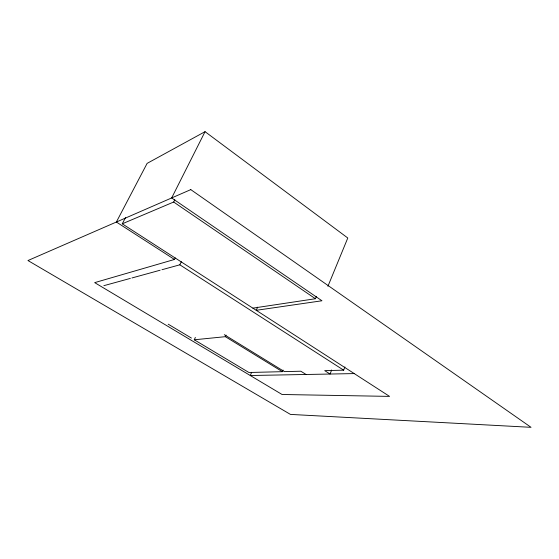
<?xml version="1.0" encoding="UTF-8"?>
<svg xmlns="http://www.w3.org/2000/svg" width="559" height="559" viewBox="0 0 559 559"><rect width="100%" height="100%" fill="white"/><g stroke="black" fill="none" stroke-linecap="round" stroke-linejoin="round"><path stroke-width="0.84" d="M331.669 369.981L330.069 374.034L324.702 370.631L343.659 370.17L344.924 366.928M327.916 286.285L347.789 238.001L205.048 131.672L147.115 163.382L116.37 222.028L174.478 259.46L175.233 257.909M195.357 337.433L194.273 339.788L248.923 372.497L282.386 371.672L283.057 370.072M252.878 308.142L315.402 298.737L316.401 296.326M251.648 372.315L250.271 375.515L354.245 373.587M257.629 307.15L256.239 310.315L321.956 300.77L171.662 197.949L205.048 131.672M194.273 339.788L225.354 336.679L226.067 335.093M161.998 269.711L179.823 264.812L181.34 261.682M174.478 259.46L94.681 282.63L282.064 394.493L389.574 396.394L122.26 223.817L173.66 202.023L174.827 199.696M122.26 223.817L125.489 217.626M103.862 285.67L130.359 278.396M131.994 277.949L160.105 270.228M168.217 324.192L191.43 338.083M225.354 336.679L282.386 371.672M224.278 334.659L284.433 371.623L300.833 371.218L306.073 374.481M179.823 264.812L343.659 370.17M173.66 202.023L315.402 298.737M190.787 189.62L27.95 260.536L290.449 414.408L531.05 427.328L190.787 189.62"/></g></svg>
